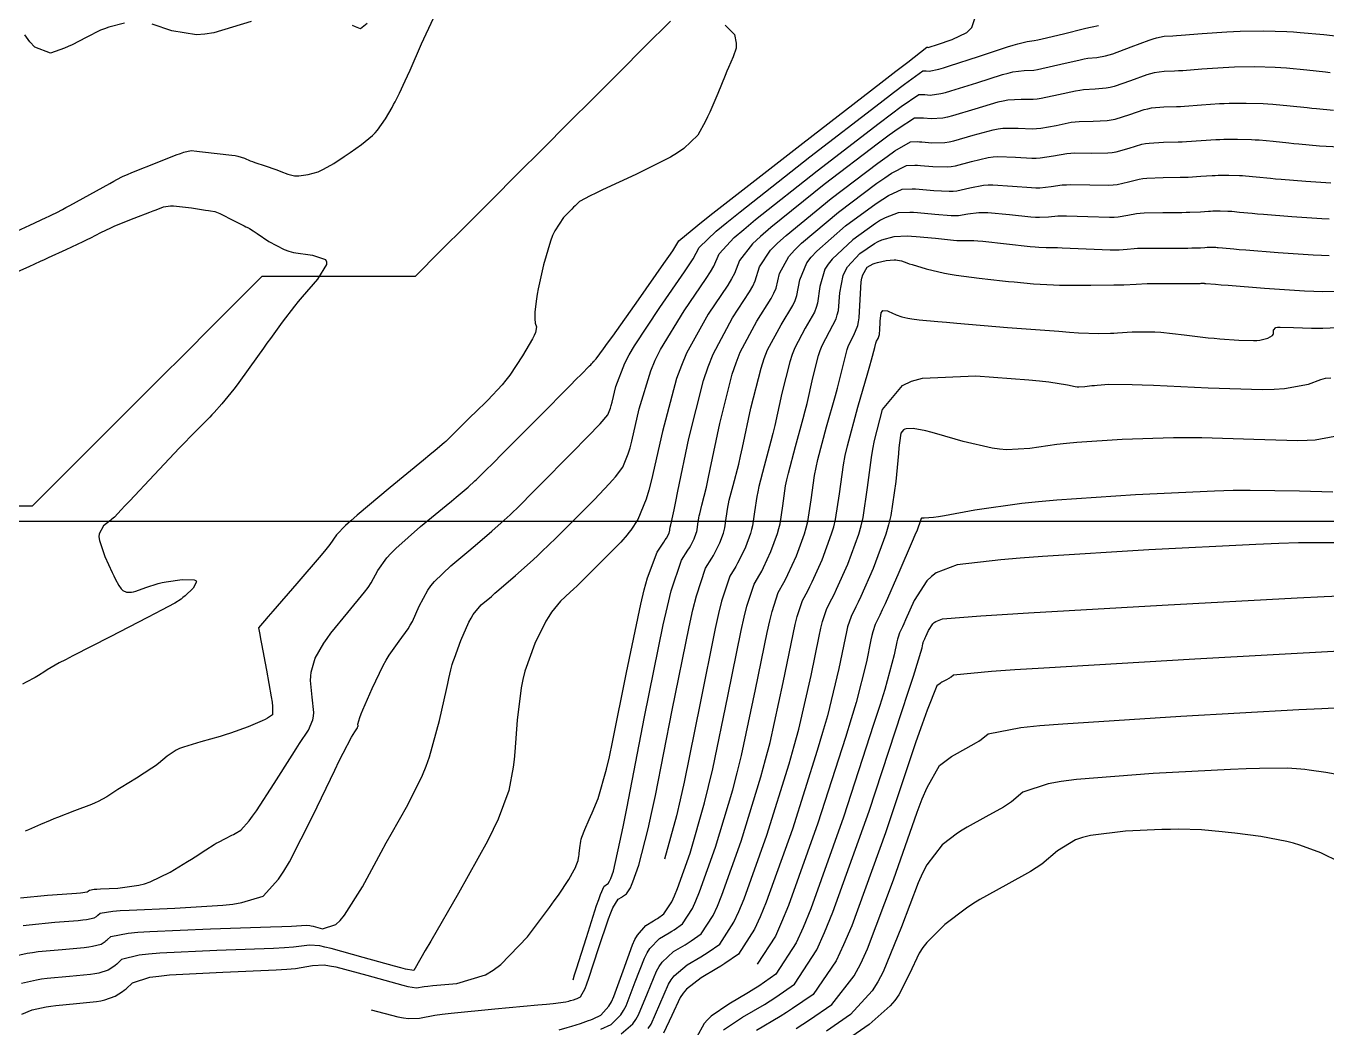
# Model space of a CAD drawing. Header units: metres. Extents: x 837117 to 838479, y 1189012 to 1191015.
# Drawn here: x 837777.8 to 837828.7, y 1189034 to 1189073.3 of the extents above; entities that cross this region are included whole.
import ezdxf

# ---------------------------------------------------------------- set-up
doc = ezdxf.new("R2010")
doc.units = ezdxf.units.M
doc.header["$LTSCALE"] = 0.3
for name, color, linetype in [('COTAS 10', 1, 'Continuous'), ('COTAS INT', 252, 'Continuous'), ('DRENAJE', 5, 'Continuous'), ('MARCO IMP', 130, 'Continuous')]:
    doc.layers.add(name, color=color, linetype=linetype)

msp = doc.modelspace()

# ---------------------------------------------------------------- linework, layer by layer
at = {"layer": 'COTAS 10'}
for points in [[(837777.668, 1189038.054), (837777.909, 1189038.086), (837778.909, 1189038.179), (837779.816, 1189038.251), (837779.998, 1189038.27), (837780.15, 1189038.288), (837780.447, 1189038.349), (837780.544, 1189038.412), (837780.57, 1189038.432), (837780.595, 1189038.452), (837780.681, 1189038.533), (837781.179, 1189038.617), (837781.465, 1189038.639), (837781.814, 1189038.66), (837783.608, 1189038.732), (837785.483, 1189038.847), (837785.884, 1189038.894), (837786.233, 1189038.949), (837787.067, 1189039.205), (837787.669, 1189039.87), (837787.872, 1189040.183), (837788.091, 1189040.552), (837789.013, 1189042.347), (837789.868, 1189044.133), (837790.045, 1189044.496), (837790.196, 1189044.801), (837790.524, 1189045.427), (837790.657, 1189045.638), (837790.684, 1189045.681), (837790.708, 1189045.718), (837790.761, 1189045.798), (837790.779, 1189045.843), (837790.782, 1189045.858), (837790.783, 1189045.874), (837790.776, 1189045.942), (837790.852, 1189046.201), (837790.905, 1189046.337), (837790.972, 1189046.502), (837791.33, 1189047.331), (837791.765, 1189048.231), (837791.88, 1189048.441), (837791.994, 1189048.633), (837792.388, 1189049.186), (837792.741, 1189049.663), (837792.828, 1189049.809), (837792.911, 1189049.96), (837793.174, 1189050.553), (837793.508, 1189051.18), (837793.635, 1189051.352), (837793.778, 1189051.524), (837794.419, 1189052.139), (837795.115, 1189052.718), (837795.292, 1189052.867), (837795.462, 1189053.011), (837796.019, 1189053.49), (837796.499, 1189053.918), (837796.62, 1189054.029), (837796.736, 1189054.137), (837797.114, 1189054.503), (837797.613, 1189055.004), (837797.806, 1189055.198), (837798.022, 1189055.415), (837798.999, 1189056.4), (837799.926, 1189057.346), (837800.111, 1189057.539), (837800.265, 1189057.702), (837800.562, 1189058.043), (837800.666, 1189058.303), (837800.699, 1189058.416), (837800.734, 1189058.545), (837800.872, 1189059.159), (837801.227, 1189060.077), (837801.398, 1189060.398), (837801.601, 1189060.748), (837802.598, 1189062.256), (837803.567, 1189063.648), (837803.751, 1189063.926), (837803.9, 1189064.157), (837804.136, 1189064.604), (837804.802, 1189065.234), (837805.221, 1189065.58), (837805.743, 1189066.001), (837808.475, 1189068.144), (837811.221, 1189070.261), (837811.75, 1189070.665), (837812.18, 1189070.991), (837812.898, 1189071.512), (837812.977, 1189071.516), (837813.003, 1189071.515), (837813.03, 1189071.513), (837813.145, 1189071.502), (837813.518, 1189071.582), (837813.709, 1189071.637), (837813.937, 1189071.707), (837815.076, 1189072.08), (837816.21, 1189072.454), (837816.435, 1189072.524), (837816.622, 1189072.58), (837816.978, 1189072.662), (837817.261, 1189072.701), (837817.402, 1189072.731), (837817.57, 1189072.769), (837818.404, 1189072.971), (837819.23, 1189073.176), (837819.393, 1189073.215), (837819.529, 1189073.246), (837819.78, 1189073.293)], [(837791.296, 1189034.754), (837792.344, 1189034.481), (837792.564, 1189034.439), (837792.755, 1189034.41), (837793.19, 1189034.425), (837793.787, 1189034.547), (837794.079, 1189034.585), (837794.426, 1189034.626), (837796.137, 1189034.792), (837797.824, 1189034.942), (837798.155, 1189034.974), (837798.428, 1189035.001), (837798.924, 1189035.062), (837799.037, 1189035.094), (837799.068, 1189035.104), (837799.1, 1189035.113), (837799.215, 1189035.149), (837799.329, 1189035.188), (837799.36, 1189035.2), (837799.391, 1189035.213), (837799.497, 1189035.262), (837799.669, 1189035.583), (837799.74, 1189035.768), (837799.822, 1189035.993), (837800.203, 1189037.154), (837800.593, 1189038.32), (837800.68, 1189038.55), (837800.758, 1189038.739), (837800.964, 1189039.085), (837801.105, 1189039.168), (837801.142, 1189039.191), (837801.178, 1189039.214), (837801.3, 1189039.298), (837801.444, 1189039.522), (837801.494, 1189039.632), (837801.548, 1189039.764), (837801.782, 1189040.418), (837802.141, 1189041.832), (837802.275, 1189042.442), (837802.424, 1189043.148), (837803.085, 1189046.489), (837803.746, 1189049.751), (837803.895, 1189050.407), (837804.03, 1189050.955), (837804.392, 1189052.045), (837804.638, 1189052.433), (837804.7, 1189052.54), (837804.758, 1189052.647), (837804.945, 1189053.031), (837805.086, 1189053.413), (837805.115, 1189053.518), (837805.141, 1189053.624), (837805.199, 1189054.005), (837805.259, 1189054.432), (837805.286, 1189054.566), (837805.318, 1189054.708), (837805.47, 1189055.277), (837805.686, 1189056.117), (837805.758, 1189056.428), (837805.836, 1189056.774), (837806.16, 1189058.308), (837806.561, 1189059.879), (837806.686, 1189060.248), (837806.818, 1189060.588), (837807.346, 1189061.578), (837807.805, 1189062.335), (837807.893, 1189062.529), (837807.963, 1189062.715), (837808.077, 1189063.329), (837808.354, 1189063.999), (837808.528, 1189064.221), (837808.744, 1189064.458), (837809.874, 1189065.444), (837811.069, 1189066.326), (837811.325, 1189066.498), (837811.55, 1189066.638), (837812.092, 1189066.882), (837812.483, 1189066.898), (837812.613, 1189066.895), (837812.751, 1189066.887), (837813.326, 1189066.832), (837813.928, 1189066.8), (837814.084, 1189066.808), (837814.234, 1189066.822), (837814.734, 1189066.934), (837815.275, 1189067.042), (837815.451, 1189067.054), (837815.638, 1189067.058), (837816.406, 1189067.008), (837817.15, 1189066.944), (837817.322, 1189066.939), (837817.478, 1189066.94), (837817.919, 1189066.99), (837818.36, 1189067.052), (837818.517, 1189067.06), (837818.688, 1189067.065), (837819.431, 1189067.048), (837820.175, 1189067.042), (837820.347, 1189067.053), (837820.504, 1189067.069), (837820.949, 1189067.172), (837821.369, 1189067.282), (837821.511, 1189067.302), (837821.664, 1189067.319), (837822.306, 1189067.343), (837822.968, 1189067.348), (837823.133, 1189067.352), (837823.289, 1189067.358), (837823.787, 1189067.388), (837824.226, 1189067.418), (837824.346, 1189067.424), (837824.464, 1189067.428), (837824.884, 1189067.434), (837825.3, 1189067.423), (837825.416, 1189067.416), (837825.532, 1189067.408), (837825.955, 1189067.368), (837826.511, 1189067.311), (837826.711, 1189067.292), (837826.932, 1189067.273), (837827.893, 1189067.191), (837828.871, 1189067.127)], [(837802.139, 1189034.021), (837802.255, 1189034.194), (837802.596, 1189034.971), (837802.932, 1189035.753), (837803.044, 1189035.929), (837803.165, 1189036.088), (837803.672, 1189036.515), (837804.21, 1189036.831), (837804.351, 1189036.919), (837804.488, 1189037.007), (837804.951, 1189037.328), (837805.5, 1189038.178), (837805.69, 1189038.6), (837805.898, 1189039.103), (837806.787, 1189041.594), (837807.661, 1189044.389), (837807.858, 1189045.083), (837808.036, 1189045.743), (837808.52, 1189047.84), (837808.833, 1189049.381), (837808.903, 1189049.691), (837808.967, 1189049.95), (837809.138, 1189050.465), (837809.339, 1189050.844), (837809.422, 1189051.017), (837809.517, 1189051.22), (837809.955, 1189052.202), (837810.388, 1189053.377), (837810.479, 1189053.702), (837810.557, 1189054.027), (837810.735, 1189055.199), (837810.883, 1189056.379), (837810.942, 1189056.71), (837811.009, 1189057.041), (837811.317, 1189058.253), (837812.096, 1189059.199), (837812.46, 1189059.364), (837812.889, 1189059.487), (837814.972, 1189059.579), (837817.047, 1189059.414), (837817.469, 1189059.374), (837817.826, 1189059.337), (837818.569, 1189059.224), (837818.863, 1189059.154), (837818.938, 1189059.144), (837819.01, 1189059.139), (837819.245, 1189059.153), (837819.52, 1189059.193), (837819.617, 1189059.202), (837819.724, 1189059.212), (837820.182, 1189059.243), (837821.093, 1189059.24), (837821.484, 1189059.228), (837821.935, 1189059.21), (837824.065, 1189059.107), (837826.204, 1189059.045), (837826.66, 1189059.054), (837827.057, 1189059.074), (837828.001, 1189059.243), (837828.477, 1189059.429), (837828.578, 1189059.461), (837828.667, 1189059.485), (837828.879, 1189059.498)], [(837829.452, 1189048.805), (837823.544, 1189048.477), (837817.638, 1189048.133), (837816.505, 1189048.061), (837815.589, 1189047.999), (837814.096, 1189047.857), (837814.005, 1189047.781), (837813.974, 1189047.759), (837813.94, 1189047.738), (837813.797, 1189047.659), (837813.646, 1189047.576), (837813.607, 1189047.551), (837813.57, 1189047.527), (837813.444, 1189047.432), (837813.064, 1189046.491), (837812.866, 1189045.933), (837812.628, 1189045.246), (837811.435, 1189041.688), (837810.115, 1189038.041), (837809.797, 1189037.297), (837809.5, 1189036.668), (837808.602, 1189035.357), (837807.797, 1189034.8), (837807.559, 1189034.647), (837807.315, 1189034.494), (837806.381, 1189033.946)]]:
    msp.add_lwpolyline(points, dxfattribs=at)
at = {"layer": 'COTAS INT'}
for points in [[(837777.25, 1189065.16), (837777.928, 1189065.471), (837778.564, 1189065.77), (837778.689, 1189065.83), (837778.793, 1189065.878), (837778.985, 1189065.969), (837779.214, 1189066.092), (837779.341, 1189066.161), (837779.494, 1189066.246), (837780.279, 1189066.68), (837781.06, 1189067.112), (837781.212, 1189067.196), (837781.337, 1189067.264), (837781.555, 1189067.38), (837781.777, 1189067.47), (837781.903, 1189067.521), (837782.058, 1189067.584), (837782.852, 1189067.907), (837783.661, 1189068.224), (837783.825, 1189068.283), (837783.962, 1189068.329), (837784.243, 1189068.393), (837784.466, 1189068.366), (837784.567, 1189068.355), (837784.686, 1189068.343), (837785.258, 1189068.286), (837785.841, 1189068.217), (837785.966, 1189068.196), (837786.075, 1189068.176), (837786.34, 1189068.096), (837786.562, 1189067.999), (837786.645, 1189067.967), (837786.737, 1189067.933), (837787.146, 1189067.792), (837787.568, 1189067.648), (837787.668, 1189067.612), (837787.76, 1189067.578), (837788.035, 1189067.472), (837788.294, 1189067.412), (837788.377, 1189067.407), (837788.465, 1189067.408), (837788.823, 1189067.454), (837789.215, 1189067.569), (837789.323, 1189067.614), (837789.433, 1189067.664), (837789.829, 1189067.891), (837790.238, 1189068.164), (837790.355, 1189068.243), (837790.475, 1189068.325), (837790.92, 1189068.632), (837791.343, 1189068.981), (837791.447, 1189069.088), (837791.546, 1189069.2), (837791.86, 1189069.643), (837792.114, 1189070.083), (837792.175, 1189070.194), (837792.232, 1189070.3), (837792.406, 1189070.64), (837792.629, 1189071.123), (837792.717, 1189071.319), (837792.816, 1189071.542), (837793.271, 1189072.571), (837793.74, 1189073.578)], [(837777.562, 1189039.142), (837778.625, 1189039.24), (837779.575, 1189039.31), (837779.759, 1189039.325), (837779.91, 1189039.338), (837780.17, 1189039.371), (837780.207, 1189039.395), (837780.217, 1189039.403), (837780.226, 1189039.411), (837780.259, 1189039.442), (837780.449, 1189039.473), (837780.558, 1189039.482), (837780.691, 1189039.49), (837781.374, 1189039.517), (837782.201, 1189039.629), (837782.424, 1189039.69), (837782.645, 1189039.764), (837783.425, 1189040.141), (837784.105, 1189040.557), (837784.263, 1189040.655), (837784.409, 1189040.746), (837784.827, 1189041.017), (837785.147, 1189041.221), (837785.23, 1189041.271), (837785.312, 1189041.318), (837785.589, 1189041.461), (837785.841, 1189041.587), (837785.907, 1189041.622), (837785.972, 1189041.658), (837786.192, 1189041.789), (837786.519, 1189042.15), (837786.652, 1189042.331), (837786.802, 1189042.546), (837787.497, 1189043.615), (837788.199, 1189044.724), (837788.353, 1189044.965), (837788.491, 1189045.177), (837788.845, 1189045.703), (837789.014, 1189046.108), (837789.035, 1189046.244), (837789.045, 1189046.389), (837788.986, 1189046.999), (837788.925, 1189047.643), (837788.933, 1189047.81), (837788.951, 1189047.972), (837789.108, 1189048.518), (837789.443, 1189049.106), (837789.573, 1189049.295), (837789.72, 1189049.496), (837790.387, 1189050.315), (837791.037, 1189051.11), (837791.174, 1189051.294), (837791.291, 1189051.464), (837791.558, 1189051.949), (837791.902, 1189052.447), (837792.068, 1189052.625), (837792.265, 1189052.821), (837793.232, 1189053.671), (837794.227, 1189054.495), (837794.441, 1189054.674), (837794.629, 1189054.831), (837795.088, 1189055.221), (837795.356, 1189055.46), (837795.423, 1189055.522), (837795.488, 1189055.582), (837795.699, 1189055.786), (837796.149, 1189056.239), (837796.365, 1189056.456), (837796.62, 1189056.713), (837797.868, 1189057.972), (837799.088, 1189059.202), (837799.324, 1189059.44), (837799.517, 1189059.634), (837799.848, 1189059.966), (837799.894, 1189060.011), (837799.92, 1189060.039), (837799.969, 1189060.094), (837800.02, 1189060.152), (837800.034, 1189060.168), (837800.049, 1189060.184), (837800.105, 1189060.242), (837800.394, 1189060.632), (837800.556, 1189060.857), (837800.753, 1189061.132), (837801.763, 1189062.551), (837802.761, 1189063.97), (837802.952, 1189064.246), (837803.105, 1189064.471), (837803.348, 1189064.859), (837804.091, 1189065.48), (837804.56, 1189065.852), (837805.143, 1189066.31), (837808.196, 1189068.684), (837811.251, 1189071.048), (837811.835, 1189071.499), (837812.306, 1189071.862), (837813.06, 1189072.438), (837813.075, 1189072.439), (837813.086, 1189072.439), (837813.109, 1189072.436), (837813.268, 1189072.481), (837813.359, 1189072.51), (837813.471, 1189072.546), (837814.046, 1189072.738), (837814.618, 1189073.023), (837814.728, 1189073.118), (837814.817, 1189073.22), (837814.966, 1189073.645)], [(837781.642, 1189073.379), (837781.022, 1189073.224), (837780.856, 1189073.167), (837780.694, 1189073.104), (837780.13, 1189072.826), (837779.584, 1189072.539), (837779.433, 1189072.47), (837779.281, 1189072.406), (837778.732, 1189072.212), (837778.12, 1189072.45), (837777.929, 1189072.657), (837777.729, 1189072.926)], [(837805.153, 1189073.308), (837805.524, 1189072.942), (837805.594, 1189072.597), (837805.593, 1189072.503), (837805.583, 1189072.409), (837805.476, 1189072.071), (837805.283, 1189071.647), (837805.219, 1189071.498), (837805.151, 1189071.335), (837804.866, 1189070.632), (837804.555, 1189069.9), (837804.471, 1189069.718), (837804.387, 1189069.546), (837804.09, 1189069.002), (837803.539, 1189068.472), (837803.296, 1189068.308), (837803.014, 1189068.137), (837801.665, 1189067.461), (837800.349, 1189066.858), (837800.088, 1189066.733), (837799.871, 1189066.627), (837799.457, 1189066.398), (837799.286, 1189066.236), (837799.221, 1189066.173), (837799.15, 1189066.101), (837798.829, 1189065.773), (837798.484, 1189065.256), (837798.397, 1189065.066), (837798.313, 1189064.854), (837798.041, 1189063.918), (837797.837, 1189062.983), (837797.797, 1189062.773), (837797.765, 1189062.584), (837797.706, 1189062.075), (837797.708, 1189061.759), (837797.714, 1189061.692), (837797.723, 1189061.634), (837797.772, 1189061.496), (837797.728, 1189061.272), (837797.677, 1189061.159), (837797.609, 1189061.025), (837797.227, 1189060.356), (837796.719, 1189059.597), (837796.573, 1189059.405), (837796.425, 1189059.222), (837795.87, 1189058.627), (837795.35, 1189058.128), (837795.223, 1189058.006), (837795.105, 1189057.89), (837794.739, 1189057.528), (837794.478, 1189057.264), (837794.379, 1189057.165), (837794.285, 1189057.07), (837794.241, 1189057.027), (837794.213, 1189057.001), (837794.157, 1189056.951), (837793.796, 1189056.652), (837793.59, 1189056.481), (837793.338, 1189056.273), (837792.044, 1189055.204), (837790.751, 1189054.118), (837790.5, 1189053.899), (837790.295, 1189053.715), (837789.941, 1189053.344), (837789.671, 1189052.968), (837789.519, 1189052.78), (837789.334, 1189052.556), (837788.385, 1189051.445), (837787.445, 1189050.358), (837787.265, 1189050.149), (837787.12, 1189049.98), (837786.887, 1189049.704), (837786.93, 1189049.442), (837786.96, 1189049.283), (837786.997, 1189049.085), (837787.196, 1189048.055), (837787.383, 1189047.01), (837787.413, 1189046.802), (837787.433, 1189046.63), (837787.426, 1189046.302), (837787.238, 1189046.171), (837787.144, 1189046.123), (837787.032, 1189046.07), (837786.477, 1189045.835), (837785.783, 1189045.582), (837785.583, 1189045.517), (837785.381, 1189045.454), (837784.621, 1189045.245), (837783.945, 1189045.04), (837783.794, 1189044.979), (837783.659, 1189044.917), (837783.304, 1189044.68), (837782.967, 1189044.399), (837782.844, 1189044.309), (837782.707, 1189044.214), (837782.104, 1189043.828), (837781.507, 1189043.459), (837781.374, 1189043.376), (837781.255, 1189043.3), (837780.94, 1189043.094), (837780.611, 1189042.914), (837780.482, 1189042.856), (837780.338, 1189042.793), (837779.682, 1189042.537), (837779.015, 1189042.285), (837778.863, 1189042.225), (837778.726, 1189042.17), (837778.35, 1189042.009), (837778, 1189041.852), (837777.879, 1189041.8), (837777.747, 1189041.744)], [(837786.591, 1189073.446), (837785.13, 1189073.006), (837784.782, 1189072.952), (837784.457, 1189072.927), (837783.49, 1189073.082), (837782.715, 1189073.339)], [(837791.142, 1189073.37), (837790.879, 1189073.159), (837790.679, 1189073.237), (837790.568, 1189073.29)], [(837777.181, 1189036.832), (837777.819, 1189036.968), (837778.03, 1189037.001), (837778.255, 1189037.03), (837779.193, 1189037.117), (837780.058, 1189037.193), (837780.236, 1189037.215), (837780.389, 1189037.238), (837780.723, 1189037.327), (837780.881, 1189037.429), (837780.922, 1189037.461), (837780.963, 1189037.494), (837781.102, 1189037.625), (837781.78, 1189037.757), (837782.161, 1189037.789), (837782.625, 1189037.821), (837784.998, 1189037.921), (837787.351, 1189037.999), (837787.803, 1189038.015), (837788.169, 1189038.03), (837788.769, 1189038.066), (837788.887, 1189038.058), (837788.949, 1189038.045), (837789.023, 1189038.027), (837789.395, 1189037.924), (837789.911, 1189038.096), (837790.075, 1189038.252), (837790.248, 1189038.454), (837790.952, 1189039.573), (837791.691, 1189040.931), (837791.886, 1189041.284), (837792.077, 1189041.626), (837792.736, 1189042.779), (837793.311, 1189043.946), (837793.45, 1189044.297), (837793.58, 1189044.661), (837793.975, 1189046.075), (837794.247, 1189047.289), (837794.299, 1189047.526), (837794.341, 1189047.72), (837794.41, 1189048.063), (837794.473, 1189048.278), (837794.512, 1189048.391), (837794.56, 1189048.527), (837794.81, 1189049.21), (837795.121, 1189049.932), (837795.208, 1189050.092), (837795.294, 1189050.235), (837795.607, 1189050.606), (837796.004, 1189050.941), (837796.143, 1189051.06), (837796.295, 1189051.191), (837796.95, 1189051.76), (837797.642, 1189052.376), (837797.816, 1189052.536), (837797.984, 1189052.692), (837798.529, 1189053.219), (837799.062, 1189053.754), (837799.223, 1189053.916), (837799.389, 1189054.083), (837800.035, 1189054.733), (837800.621, 1189055.345), (837800.749, 1189055.488), (837800.863, 1189055.619), (837801.151, 1189055.994), (837801.364, 1189056.527), (837801.431, 1189056.757), (837801.502, 1189057.022), (837801.784, 1189058.279), (837802.24, 1189059.775), (837802.42, 1189060.191), (837802.622, 1189060.607), (837803.548, 1189062.12), (837804.414, 1189063.386), (837804.58, 1189063.647), (837804.713, 1189063.869), (837804.924, 1189064.349), (837805.512, 1189064.987), (837805.883, 1189065.308), (837806.343, 1189065.693), (837808.755, 1189067.604), (837811.19, 1189069.474), (837811.665, 1189069.832), (837812.054, 1189070.121), (837812.737, 1189070.586), (837812.878, 1189070.592), (837812.925, 1189070.591), (837812.974, 1189070.588), (837813.182, 1189070.568), (837813.6, 1189070.625), (837813.784, 1189070.671), (837813.996, 1189070.73), (837815.007, 1189071.051), (837816.023, 1189071.371), (837816.238, 1189071.43), (837816.425, 1189071.476), (837816.864, 1189071.531), (837817.239, 1189071.55), (837817.386, 1189071.573), (837817.552, 1189071.603), (837818.307, 1189071.775), (837819.056, 1189071.951), (837819.218, 1189071.984), (837819.36, 1189072.009), (837819.71, 1189072.044), (837820.052, 1189072.1), (837820.189, 1189072.139), (837820.344, 1189072.188), (837821.06, 1189072.452), (837821.767, 1189072.717), (837821.917, 1189072.767), (837822.047, 1189072.808), (837822.354, 1189072.872), (837822.689, 1189072.888), (837822.837, 1189072.898), (837823.009, 1189072.911), (837823.832, 1189072.978), (837824.797, 1189073.045), (837825.059, 1189073.057), (837825.319, 1189073.067), (837826.242, 1189073.079), (837827.156, 1189073.054), (837827.411, 1189073.04), (837827.667, 1189073.023), (837828.597, 1189072.935), (837829.389, 1189072.844)], [(837828.846, 1189071.442), (837828.67, 1189071.461), (837827.936, 1189071.543), (837827.133, 1189071.619), (837826.912, 1189071.634), (837826.692, 1189071.646), (837825.902, 1189071.668), (837825.106, 1189071.657), (837824.881, 1189071.649), (837824.654, 1189071.638), (837823.82, 1189071.581), (837823.079, 1189071.522), (837822.911, 1189071.511), (837822.759, 1189071.503), (837822.342, 1189071.49), (837821.951, 1189071.436), (837821.815, 1189071.401), (837821.667, 1189071.358), (837821.032, 1189071.132), (837820.384, 1189070.908), (837820.228, 1189070.867), (837820.083, 1189070.836), (837819.64, 1189070.795), (837819.192, 1189070.773), (837819.043, 1189070.753), (837818.882, 1189070.726), (837818.21, 1189070.579), (837817.533, 1189070.437), (837817.37, 1189070.414), (837817.217, 1189070.398), (837816.749, 1189070.4), (837816.228, 1189070.371), (837816.041, 1189070.336), (837815.836, 1189070.289), (837814.939, 1189070.022), (837814.056, 1189069.753), (837813.859, 1189069.705), (837813.682, 1189069.669), (837813.218, 1189069.634), (837812.918, 1189069.663), (837812.847, 1189069.667), (837812.779, 1189069.669), (837812.576, 1189069.66), (837811.928, 1189069.25), (837811.58, 1189068.998), (837811.16, 1189068.687), (837809.035, 1189067.064), (837806.943, 1189065.384), (837806.544, 1189065.036), (837806.223, 1189064.74), (837805.712, 1189064.094), (837805.525, 1189063.58), (837805.408, 1189063.367), (837805.262, 1189063.123), (837804.498, 1189061.985), (837803.643, 1189060.467), (837803.441, 1189059.983), (837803.253, 1189059.472), (837802.697, 1189057.399), (837802.27, 1189055.499), (837802.163, 1189055.098), (837802.062, 1189054.75), (837801.739, 1189053.945), (837801.46, 1189053.535), (837801.387, 1189053.437), (837801.316, 1189053.345), (837801.071, 1189053.067), (837800.756, 1189052.75), (837800.64, 1189052.634), (837800.512, 1189052.505), (837799.943, 1189051.935), (837799.358, 1189051.357), (837799.219, 1189051.223), (837799.089, 1189051.1), (837798.705, 1189050.748), (837798.356, 1189050.324), (837798.25, 1189050.155), (837798.139, 1189049.964), (837797.702, 1189049.09), (837797.314, 1189048.009), (837797.234, 1189047.688), (837797.165, 1189047.358), (837797.017, 1189046.087), (837796.923, 1189044.855), (837796.889, 1189044.55), (837796.852, 1189044.259), (837796.689, 1189043.338), (837796.274, 1189042.222), (837796.078, 1189041.809), (837795.847, 1189041.35), (837794.72, 1189039.316), (837793.625, 1189037.434), (837793.414, 1189037.072), (837793.243, 1189036.778), (837792.96, 1189036.289), (837792.643, 1189036.343), (837792.452, 1189036.391), (837792.215, 1189036.455), (837790.985, 1189036.806), (837789.735, 1189037.15), (837789.486, 1189037.209), (837789.28, 1189037.253), (837788.885, 1189037.279), (837788.254, 1189037.202), (837787.898, 1189037.18), (837787.464, 1189037.158), (837785.245, 1189037.075), (837783.013, 1189036.968), (837782.571, 1189036.931), (837782.206, 1189036.891), (837781.523, 1189036.717), (837781.331, 1189036.535), (837781.275, 1189036.49), (837781.218, 1189036.446), (837781, 1189036.305), (837780.629, 1189036.188), (837780.475, 1189036.16), (837780.299, 1189036.134), (837779.478, 1189036.056), (837778.602, 1189035.975), (837778.391, 1189035.947), (837778.195, 1189035.917), (837777.599, 1189035.789)], [(837777.609, 1189034.583), (837778.017, 1189034.747), (837778.57, 1189034.865), (837778.753, 1189034.893), (837778.949, 1189034.919), (837779.762, 1189034.994), (837780.54, 1189035.076), (837780.714, 1189035.106), (837780.869, 1189035.138), (837781.276, 1189035.282), (837781.554, 1189035.463), (837781.628, 1189035.519), (837781.699, 1189035.577), (837781.945, 1189035.809), (837782.632, 1189036.025), (837782.982, 1189036.073), (837783.401, 1189036.116), (837785.492, 1189036.228), (837787.578, 1189036.317), (837787.993, 1189036.345), (837788.338, 1189036.374), (837789, 1189036.493), (837789.449, 1189036.513), (837789.66, 1189036.48), (837789.909, 1189036.43), (837791.119, 1189036.113), (837792.304, 1189035.777), (837792.537, 1189035.716), (837792.728, 1189035.669), (837793.075, 1189035.614), (837793.364, 1189035.661), (837793.518, 1189035.679), (837793.704, 1189035.699), (837794.646, 1189035.786), (837795.771, 1189036.126), (837796.073, 1189036.304), (837796.371, 1189036.52), (837797.413, 1189037.605), (837798.28, 1189038.755), (837798.467, 1189039.013), (837798.631, 1189039.243), (837799.035, 1189039.854), (837799.246, 1189040.235), (837799.29, 1189040.321), (837799.326, 1189040.397), (837799.403, 1189040.602), (837799.432, 1189040.768), (837799.439, 1189040.82), (837799.445, 1189040.876), (837799.462, 1189041.098), (837799.501, 1189041.354), (837799.521, 1189041.431), (837799.546, 1189041.51), (837799.667, 1189041.817), (837799.835, 1189042.199), (837799.889, 1189042.326), (837799.946, 1189042.463), (837800.18, 1189043.031), (837800.506, 1189044.169), (837800.622, 1189044.663), (837800.748, 1189045.236), (837801.294, 1189047.954), (837801.854, 1189050.641), (837801.988, 1189051.194), (837802.114, 1189051.665), (837802.494, 1189052.676), (837802.758, 1189053.069), (837802.811, 1189053.149), (837802.855, 1189053.217), (837802.941, 1189053.362), (837802.965, 1189053.427), (837802.97, 1189053.445), (837802.974, 1189053.463), (837802.984, 1189053.528), (837802.994, 1189053.6), (837802.999, 1189053.623), (837803.004, 1189053.647), (837803.03, 1189053.744), (837803.157, 1189054.326), (837803.226, 1189054.656), (837803.309, 1189055.059), (837803.733, 1189057.123), (837804.312, 1189059.393), (837804.493, 1189059.927), (837804.684, 1189060.418), (837805.447, 1189061.849), (837806.11, 1189062.86), (837806.236, 1189063.088), (837806.338, 1189063.292), (837806.501, 1189063.839), (837806.933, 1189064.493), (837807.205, 1189064.765), (837807.543, 1189065.075), (837809.314, 1189066.524), (837811.13, 1189067.9), (837811.495, 1189068.165), (837811.802, 1189068.379), (837812.414, 1189068.734), (837812.681, 1189068.745), (837812.769, 1189068.743), (837812.863, 1189068.738), (837813.254, 1189068.7), (837813.764, 1189068.713), (837813.934, 1189068.739), (837814.115, 1189068.776), (837814.871, 1189068.993), (837815.649, 1189069.207), (837815.845, 1189069.242), (837816.031, 1189069.267), (837816.635, 1189069.269), (837817.194, 1189069.247), (837817.354, 1189069.256), (837817.515, 1189069.272), (837818.113, 1189069.383), (837818.708, 1189069.502), (837818.867, 1189069.522), (837819.024, 1189069.537), (837819.571, 1189069.546), (837820.113, 1189069.571), (837820.268, 1189069.596), (837820.424, 1189069.629), (837821.004, 1189069.812), (837821.568, 1189069.999), (837821.714, 1189070.035), (837821.855, 1189070.063), (837822.33, 1189070.108), (837822.829, 1189070.118), (837822.985, 1189070.125), (837823.149, 1189070.134), (837823.809, 1189070.183), (837824.511, 1189070.232), (837824.702, 1189070.241), (837824.892, 1189070.248), (837825.563, 1189070.257), (837826.228, 1189070.238), (837826.413, 1189070.228), (837826.599, 1189070.216), (837827.276, 1189070.151), (837827.95, 1189070.078), (837828.135, 1189070.059), (837828.318, 1189070.041), (837828.974, 1189069.983)], [(837799.2, 1189035.927), (837799.261, 1189036.117), (837799.335, 1189036.353), (837799.725, 1189037.59), (837800.125, 1189038.833), (837800.207, 1189039.074), (837800.276, 1189039.269), (837800.422, 1189039.599), (837800.484, 1189039.635), (837800.501, 1189039.646), (837800.516, 1189039.656), (837800.57, 1189039.693), (837800.633, 1189039.79), (837800.655, 1189039.839), (837800.678, 1189039.897), (837800.781, 1189040.183), (837801.037, 1189041.32), (837801.158, 1189041.914), (837801.301, 1189042.629), (837801.998, 1189046.219), (837802.729, 1189049.825), (837802.894, 1189050.55), (837803.042, 1189051.156), (837803.443, 1189052.36), (837803.698, 1189052.751), (837803.755, 1189052.844), (837803.807, 1189052.932), (837803.943, 1189053.196), (837804.025, 1189053.42), (837804.042, 1189053.482), (837804.057, 1189053.544), (837804.091, 1189053.767), (837804.127, 1189054.016), (837804.143, 1189054.095), (837804.161, 1189054.178), (837804.25, 1189054.511), (837804.421, 1189055.221), (837804.492, 1189055.542), (837804.572, 1189055.916), (837804.947, 1189057.715), (837805.436, 1189059.636), (837805.59, 1189060.087), (837805.751, 1189060.503), (837806.397, 1189061.714), (837806.957, 1189062.598), (837807.064, 1189062.808), (837807.151, 1189063.003), (837807.289, 1189063.584), (837807.644, 1189064.246), (837807.866, 1189064.493), (837808.143, 1189064.767), (837809.594, 1189065.984), (837811.099, 1189067.113), (837811.41, 1189067.331), (837811.676, 1189067.509), (837812.253, 1189067.808), (837812.582, 1189067.822), (837812.691, 1189067.819), (837812.807, 1189067.813), (837813.29, 1189067.766), (837813.846, 1189067.757), (837814.009, 1189067.774), (837814.174, 1189067.799), (837814.802, 1189067.963), (837815.462, 1189068.124), (837815.648, 1189068.148), (837815.835, 1189068.162), (837816.52, 1189068.139), (837817.172, 1189068.095), (837817.338, 1189068.098), (837817.497, 1189068.106), (837818.016, 1189068.186), (837818.534, 1189068.277), (837818.692, 1189068.291), (837818.856, 1189068.301), (837819.501, 1189068.297), (837820.144, 1189068.307), (837820.307, 1189068.324), (837820.464, 1189068.349), (837820.977, 1189068.492), (837821.469, 1189068.641), (837821.612, 1189068.669), (837821.76, 1189068.691), (837822.318, 1189068.725), (837822.898, 1189068.733), (837823.059, 1189068.739), (837823.219, 1189068.746), (837823.798, 1189068.786), (837824.369, 1189068.825), (837824.524, 1189068.832), (837824.678, 1189068.838), (837825.223, 1189068.845), (837825.764, 1189068.83), (837825.915, 1189068.822), (837826.066, 1189068.812), (837826.616, 1189068.76), (837827.231, 1189068.694), (837827.423, 1189068.676), (837827.625, 1189068.657), (837828.434, 1189068.587), (837829.213, 1189068.536)], [(837777.465, 1189063.654), (837777.904, 1189063.855), (837778.351, 1189064.063), (837778.501, 1189064.133), (837778.664, 1189064.208), (837779.349, 1189064.521), (837780.022, 1189064.834), (837780.177, 1189064.909), (837780.318, 1189064.978), (837780.715, 1189065.183), (837781.102, 1189065.374), (837781.237, 1189065.434), (837781.384, 1189065.497), (837782.017, 1189065.75), (837782.625, 1189065.984), (837782.757, 1189066.036), (837782.873, 1189066.081), (837783.159, 1189066.194), (837783.439, 1189066.233), (837783.551, 1189066.231), (837783.677, 1189066.223), (837784.258, 1189066.151), (837784.81, 1189066.063), (837784.919, 1189066.046), (837785.009, 1189066.032), (837785.175, 1189066.008), (837785.305, 1189065.956), (837785.372, 1189065.925), (837785.452, 1189065.886), (837785.855, 1189065.685), (837786.25, 1189065.484), (837786.326, 1189065.445), (837786.387, 1189065.414), (837786.487, 1189065.364), (837786.502, 1189065.358), (837786.508, 1189065.356), (837786.537, 1189065.344), (837786.673, 1189065.257), (837786.747, 1189065.207), (837786.837, 1189065.146), (837787.289, 1189064.834), (837787.889, 1189064.518), (837788.071, 1189064.455), (837788.259, 1189064.403), (837788.998, 1189064.301), (837789.504, 1189064.136), (837789.546, 1189064.044), (837789.545, 1189063.931), (837789.189, 1189063.358), (837788.592, 1189062.671), (837788.44, 1189062.488), (837788.293, 1189062.307), (837787.812, 1189061.68), (837787.348, 1189061.039), (837787.212, 1189060.85), (837787.073, 1189060.656), (837786.544, 1189059.913), (837786.042, 1189059.221), (837785.919, 1189059.059), (837785.805, 1189058.909), (837785.451, 1189058.476), (837785.146, 1189058.138), (837785.062, 1189058.049), (837784.978, 1189057.961), (837784.676, 1189057.66), (837784.205, 1189057.183), (837784.014, 1189056.984), (837783.796, 1189056.757), (837782.793, 1189055.697), (837781.84, 1189054.684), (837781.655, 1189054.486), (837781.503, 1189054.324), (837781.238, 1189054.04), (837781.146, 1189053.958), (837781.103, 1189053.924), (837781.053, 1189053.886), (837780.809, 1189053.705), (837780.64, 1189053.39), (837780.636, 1189053.267), (837780.652, 1189053.128), (837780.866, 1189052.496), (837781.155, 1189051.875), (837781.217, 1189051.743), (837781.272, 1189051.629), (837781.408, 1189051.362), (837781.507, 1189051.229), (837781.538, 1189051.2), (837781.572, 1189051.174), (837781.708, 1189051.106), (837781.915, 1189051.105), (837781.993, 1189051.121), (837782.08, 1189051.144), (837782.469, 1189051.284), (837782.959, 1189051.446), (837783.111, 1189051.482), (837783.269, 1189051.515), (837783.895, 1189051.603), (837784.368, 1189051.588), (837784.429, 1189051.557), (837784.46, 1189051.513), (837784.319, 1189051.257), (837784.005, 1189050.964), (837783.926, 1189050.897), (837783.85, 1189050.837), (837783.607, 1189050.672), (837783.084, 1189050.395), (837782.832, 1189050.265), (837782.534, 1189050.111), (837781.069, 1189049.362), (837779.616, 1189048.614), (837779.324, 1189048.461), (837779.081, 1189048.332), (837778.603, 1189048.064), (837778.432, 1189047.949), (837778.382, 1189047.917), (837778.331, 1189047.885), (837778.141, 1189047.767), (837777.79, 1189047.581), (837777.639, 1189047.505)], [(837828.805, 1189065.707), (837828.528, 1189065.718), (837827.353, 1189065.796), (837826.238, 1189065.889), (837826, 1189065.909), (837825.792, 1189065.928), (837825.295, 1189065.976), (837824.999, 1189066.005), (837824.917, 1189066.01), (837824.836, 1189066.015), (837824.544, 1189066.023), (837824.25, 1189066.019), (837824.167, 1189066.016), (837824.084, 1189066.012), (837823.776, 1189065.99), (837823.359, 1189065.97), (837823.206, 1189065.966), (837823.038, 1189065.963), (837822.294, 1189065.961), (837821.568, 1189065.947), (837821.41, 1189065.936), (837821.27, 1189065.923), (837820.922, 1189065.852), (837820.544, 1189065.789), (837820.387, 1189065.781), (837820.206, 1189065.778), (837819.361, 1189065.8), (837818.52, 1189065.828), (837818.342, 1189065.829), (837818.186, 1189065.827), (837817.823, 1189065.794), (837817.46, 1189065.774), (837817.306, 1189065.781), (837817.128, 1189065.792), (837816.291, 1189065.877), (837815.441, 1189065.953), (837815.254, 1189065.959), (837815.088, 1189065.959), (837814.666, 1189065.905), (837814.293, 1189065.846), (837814.159, 1189065.842), (837814.01, 1189065.844), (837813.363, 1189065.898), (837812.695, 1189065.962), (837812.535, 1189065.971), (837812.385, 1189065.975), (837811.931, 1189065.956), (837811.424, 1189065.767), (837811.24, 1189065.664), (837811.038, 1189065.539), (837810.154, 1189064.904), (837809.344, 1189064.149), (837809.189, 1189063.949), (837809.064, 1189063.753), (837808.865, 1189063.074), (837808.776, 1189062.426), (837808.721, 1189062.249), (837808.653, 1189062.073), (837808.296, 1189061.443), (837807.885, 1189060.673), (837807.783, 1189060.409), (837807.685, 1189060.122), (837807.374, 1189058.901), (837807.099, 1189057.632), (837807.025, 1189057.314), (837806.951, 1189057.012), (837806.69, 1189056.044), (837806.475, 1189055.238), (837806.43, 1189055.038), (837806.392, 1189054.848), (837806.306, 1189054.244), (837806.224, 1189053.705), (837806.188, 1189053.555), (837806.146, 1189053.406), (837805.947, 1189052.865), (837805.71, 1189052.361), (837805.644, 1189052.235), (837805.579, 1189052.115), (837805.341, 1189051.729), (837805.017, 1189050.754), (837804.897, 1189050.264), (837804.764, 1189049.677), (837804.172, 1189046.759), (837803.546, 1189043.667), (837803.392, 1189042.97), (837803.245, 1189042.343), (837802.783, 1189040.654)], [(837798.651, 1189033.967), (837798.975, 1189034.061), (837799.065, 1189034.088), (837799.156, 1189034.115), (837799.486, 1189034.217), (837799.812, 1189034.33), (837799.9, 1189034.364), (837799.987, 1189034.399), (837800.292, 1189034.539), (837800.607, 1189034.896), (837800.7, 1189035.069), (837800.795, 1189035.274), (837801.16, 1189036.281), (837801.528, 1189037.293), (837801.626, 1189037.501), (837801.721, 1189037.678), (837802.047, 1189038.057), (837802.347, 1189038.233), (837802.426, 1189038.282), (837802.502, 1189038.332), (837802.76, 1189038.51), (837803.066, 1189038.984), (837803.172, 1189039.219), (837803.288, 1189039.5), (837803.784, 1189040.889), (837804.349, 1189042.854), (837804.508, 1189043.498), (837804.669, 1189044.186), (837805.259, 1189047.029), (837805.781, 1189049.603), (837805.899, 1189050.12), (837806.005, 1189050.553), (837806.29, 1189051.413), (837806.519, 1189051.797), (837806.589, 1189051.931), (837806.662, 1189052.076), (837806.949, 1189052.699), (837807.207, 1189053.398), (837807.261, 1189053.592), (837807.307, 1189053.785), (837807.413, 1189054.483), (837807.524, 1189055.263), (837807.574, 1189055.509), (837807.632, 1189055.768), (837807.91, 1189056.811), (837808.216, 1189057.907), (837808.291, 1189058.201), (837808.363, 1189058.489), (837808.588, 1189059.494), (837808.81, 1189060.365), (837808.879, 1189060.57), (837808.953, 1189060.758), (837809.246, 1189061.307), (837809.5, 1189061.81), (837809.549, 1189061.97), (837809.589, 1189062.138), (837809.653, 1189062.819), (837809.775, 1189063.506), (837809.85, 1189063.677), (837809.944, 1189063.841), (837810.433, 1189064.364), (837811.008, 1189064.752), (837811.155, 1189064.831), (837811.298, 1189064.897), (837811.769, 1189065.03), (837812.286, 1189065.051), (837812.457, 1189065.046), (837812.639, 1189065.037), (837813.399, 1189064.964), (837814.092, 1189064.888), (837814.233, 1189064.876), (837814.352, 1189064.869), (837814.598, 1189064.876), (837814.901, 1189064.877), (837815.057, 1189064.865), (837815.244, 1189064.849), (837816.177, 1189064.746), (837817.106, 1189064.641), (837817.29, 1189064.623), (837817.442, 1189064.609), (837817.726, 1189064.598), (837818.013, 1189064.602), (837818.166, 1189064.598), (837818.352, 1189064.592), (837819.292, 1189064.551), (837820.237, 1189064.513), (837820.426, 1189064.51), (837820.584, 1189064.509), (837820.894, 1189064.532), (837821.171, 1189064.564), (837821.308, 1189064.57), (837821.472, 1189064.575), (837822.283, 1189064.579), (837823.107, 1189064.578), (837823.28, 1189064.58), (837823.429, 1189064.581), (837823.765, 1189064.593), (837823.941, 1189064.605), (837824.037, 1189064.609), (837824.205, 1189064.611), (837824.372, 1189064.607), (837824.418, 1189064.604), (837824.465, 1189064.601), (837824.635, 1189064.585), (837825.073, 1189064.544), (837825.288, 1189064.526), (837825.545, 1189064.504), (837826.813, 1189064.4), (837828.186, 1189064.309), (837828.509, 1189064.296), (837828.808, 1189064.288)], [(837800.285, 1189033.993), (837800.69, 1189034.178), (837801.076, 1189034.552), (837801.18, 1189034.719), (837801.282, 1189034.914), (837801.639, 1189035.844), (837801.996, 1189036.78), (837802.099, 1189036.977), (837802.202, 1189037.148), (837802.589, 1189037.543), (837802.968, 1189037.766), (837803.067, 1189037.828), (837803.164, 1189037.89), (837803.49, 1189038.116), (837803.877, 1189038.715), (837804.012, 1189039.013), (837804.158, 1189039.367), (837804.785, 1189041.124), (837805.453, 1189043.366), (837805.625, 1189044.027), (837805.791, 1189044.705), (837806.346, 1189047.299), (837806.798, 1189049.529), (837806.9, 1189049.977), (837806.992, 1189050.352), (837807.239, 1189051.097), (837807.459, 1189051.479), (837807.533, 1189051.626), (837807.613, 1189051.791), (837807.951, 1189052.533), (837808.267, 1189053.391), (837808.333, 1189053.629), (837808.39, 1189053.866), (837808.52, 1189054.721), (837808.656, 1189055.679), (837808.717, 1189055.981), (837808.789, 1189056.299), (837809.13, 1189057.577), (837809.48, 1189058.803), (837809.557, 1189059.087), (837809.626, 1189059.347), (837809.802, 1189060.087), (837809.934, 1189060.608), (837809.976, 1189060.73), (837810.02, 1189060.843), (837810.195, 1189061.172), (837810.348, 1189061.547), (837810.377, 1189061.69), (837810.401, 1189061.849), (837810.441, 1189062.564), (837810.485, 1189063.259), (837810.512, 1189063.405), (837810.544, 1189063.532), (837810.713, 1189063.824), (837810.954, 1189063.962), (837811.033, 1189063.993), (837811.116, 1189064.019), (837811.457, 1189064.086), (837811.776, 1189064.111), (837811.846, 1189064.111), (837811.908, 1189064.108), (837812.061, 1189064.073), (837812.271, 1189063.994), (837812.368, 1189063.963), (837812.482, 1189063.928), (837813.033, 1189063.77), (837813.751, 1189063.601), (837813.971, 1189063.559), (837814.2, 1189063.52), (837815.1, 1189063.396), (837816.011, 1189063.298), (837816.247, 1189063.274), (837816.475, 1189063.251), (837817.236, 1189063.183), (837818.014, 1189063.138), (837818.252, 1189063.131), (837818.499, 1189063.125), (837819.476, 1189063.121), (837820.38, 1189063.134), (837820.583, 1189063.139), (837820.764, 1189063.144), (837821.246, 1189063.167), (837821.679, 1189063.187), (837821.829, 1189063.19), (837821.992, 1189063.193), (837822.692, 1189063.195), (837823.333, 1189063.193), (837823.563, 1189063.193), (837823.754, 1189063.195), (837823.798, 1189063.198), (837823.811, 1189063.199), (837823.823, 1189063.199), (837823.865, 1189063.2), (837823.908, 1189063.199), (837823.92, 1189063.198), (837823.931, 1189063.197), (837823.974, 1189063.193), (837824.353, 1189063.161), (837824.577, 1189063.143), (837824.851, 1189063.12), (837826.272, 1189063.004), (837827.844, 1189062.9), (837828.214, 1189062.885), (837828.555, 1189062.876), (837829.554, 1189062.895)], [(837801.087, 1189033.816), (837801.545, 1189034.209), (837801.659, 1189034.37), (837801.768, 1189034.554), (837802.118, 1189035.408), (837802.464, 1189036.266), (837802.572, 1189036.453), (837802.684, 1189036.618), (837803.131, 1189037.029), (837803.589, 1189037.299), (837803.709, 1189037.374), (837803.826, 1189037.449), (837804.221, 1189037.722), (837804.688, 1189038.446), (837804.851, 1189038.806), (837805.028, 1189039.235), (837805.786, 1189041.359), (837806.557, 1189043.877), (837806.741, 1189044.555), (837806.914, 1189045.224), (837807.433, 1189047.569), (837807.815, 1189049.455), (837807.902, 1189049.834), (837807.979, 1189050.151), (837808.189, 1189050.781), (837808.399, 1189051.161), (837808.478, 1189051.322), (837808.565, 1189051.505), (837808.953, 1189052.368), (837809.327, 1189053.384), (837809.406, 1189053.665), (837809.474, 1189053.946), (837809.628, 1189054.96), (837809.789, 1189056.095), (837809.861, 1189056.452), (837809.945, 1189056.829), (837810.349, 1189058.344), (837810.745, 1189059.698), (837810.824, 1189059.973), (837810.889, 1189060.205), (837811.015, 1189060.68), (837811.059, 1189060.851), (837811.073, 1189060.891), (837811.087, 1189060.928), (837811.145, 1189061.036), (837811.195, 1189061.193), (837811.205, 1189061.261), (837811.213, 1189061.34), (837811.227, 1189061.712), (837811.272, 1189062.043), (837811.3, 1189062.096), (837811.335, 1189062.132), (837811.515, 1189062.121), (837811.737, 1189062.013), (837811.799, 1189061.987), (837811.859, 1189061.963), (837812.078, 1189061.891), (837812.314, 1189061.835), (837812.386, 1189061.821), (837812.462, 1189061.809), (837812.758, 1189061.768), (837813.48, 1189061.701), (837813.824, 1189061.672), (837814.23, 1189061.637), (837816.215, 1189061.474), (837818.22, 1189061.318), (837818.637, 1189061.288), (837818.995, 1189061.265), (837819.793, 1189061.23), (837820.241, 1189061.241), (837820.379, 1189061.248), (837820.522, 1189061.255), (837821.089, 1189061.292), (837821.77, 1189061.303), (837821.986, 1189061.293), (837822.214, 1189061.279), (837823.136, 1189061.182), (837824.07, 1189061.069), (837824.306, 1189061.045), (837824.532, 1189061.023), (837825.266, 1189060.968), (837825.849, 1189060.959), (837825.98, 1189060.965), (837826.098, 1189060.976), (837826.413, 1189061.049), (837826.586, 1189061.156), (837826.614, 1189061.189), (837826.633, 1189061.223), (837826.633, 1189061.358), (837826.718, 1189061.462), (837826.792, 1189061.477), (837826.887, 1189061.487), (837827.409, 1189061.471), (837828.122, 1189061.44), (837828.337, 1189061.44), (837828.56, 1189061.444), (837829.427, 1189061.486)], [(837829.029, 1189057.194), (837828.267, 1189057.058), (837827.947, 1189057.042), (837827.579, 1189057.034), (837825.854, 1189057.084), (837823.826, 1189057.151), (837823.267, 1189057.154), (837822.709, 1189057.15), (837820.704, 1189057.082), (837818.934, 1189056.961), (837818.524, 1189056.924), (837818.149, 1189056.886), (837817.088, 1189056.735), (837816.18, 1189056.679), (837815.903, 1189056.7), (837815.614, 1189056.737), (837814.479, 1189057.005), (837813.443, 1189057.309), (837813.217, 1189057.369), (837813.017, 1189057.418), (837812.518, 1189057.51), (837812.246, 1189057.498), (837812.19, 1189057.482), (837812.143, 1189057.461), (837812.041, 1189057.337), (837811.982, 1189056.949), (837811.962, 1189056.761), (837811.939, 1189056.537), (837811.842, 1189055.437), (837811.64, 1189054.107), (837811.551, 1189053.739), (837811.448, 1189053.37), (837810.957, 1189052.036), (837810.468, 1189050.935), (837810.367, 1189050.712), (837810.28, 1189050.526), (837810.087, 1189050.149), (837809.954, 1189049.749), (837809.905, 1189049.548), (837809.85, 1189049.307), (837809.607, 1189048.11), (837809.159, 1189046.262), (837808.975, 1189045.611), (837808.764, 1189044.9), (837807.788, 1189041.829), (837806.768, 1189038.97), (837806.529, 1189038.393), (837806.311, 1189037.909), (837805.681, 1189036.934), (837805.149, 1189036.566), (837804.993, 1189036.465), (837804.831, 1189036.364), (837804.214, 1189036.002), (837803.647, 1189035.557), (837803.517, 1189035.405), (837803.4, 1189035.239), (837803.075, 1189034.535), (837802.742, 1189033.834)], [(837828.954, 1189055.024), (837827.642, 1189055.062), (837825.716, 1189055.091), (837825.049, 1189055.08), (837824.325, 1189055.06), (837821.225, 1189054.92), (837818.144, 1189054.71), (837817.431, 1189054.645), (837816.779, 1189054.579), (837814.93, 1189054.316), (837813.742, 1189054.098), (837813.507, 1189054.059), (837813.312, 1189054.029), (837812.946, 1189054), (837812.862, 1189054.005), (837812.845, 1189053.997), (837812.831, 1189053.985), (837812.804, 1189053.909), (837812.67, 1189053.534), (837812.588, 1189053.334), (837812.486, 1189053.092), (837811.959, 1189051.87), (837811.42, 1189050.65), (837811.311, 1189050.408), (837811.22, 1189050.208), (837811.036, 1189049.833), (837810.941, 1189049.548), (837810.906, 1189049.405), (837810.867, 1189049.233), (837810.694, 1189048.38), (837810.281, 1189046.781), (837810.091, 1189046.139), (837809.868, 1189045.411), (837808.789, 1189042.064), (837807.637, 1189038.838), (837807.369, 1189038.187), (837807.122, 1189037.64), (837806.411, 1189036.539)], [(837829.43, 1189053.039), (837827.607, 1189053.031), (837826.832, 1189053.005), (837825.941, 1189052.97), (837821.746, 1189052.759), (837817.579, 1189052.502), (837816.705, 1189052.437), (837815.952, 1189052.376), (837814.243, 1189052.18), (837813.425, 1189051.857), (837813.235, 1189051.716), (837813.059, 1189051.553), (837812.554, 1189050.775), (837812.221, 1189050.02), (837812.154, 1189049.871), (837812.098, 1189049.747), (837811.985, 1189049.517), (837811.929, 1189049.347), (837811.908, 1189049.262), (837811.884, 1189049.159), (837811.781, 1189048.65), (837811.404, 1189047.3), (837811.208, 1189046.668), (837810.972, 1189045.923), (837809.79, 1189042.299), (837808.507, 1189038.706), (837808.208, 1189037.98), (837807.933, 1189037.371), (837807.141, 1189036.145), (837806.473, 1189035.683), (837806.276, 1189035.556), (837806.073, 1189035.429), (837805.297, 1189034.974), (837804.61, 1189034.497), (837804.463, 1189034.356), (837804.336, 1189034.212), (837804.032, 1189033.662)], [(837805.092, 1189033.966), (837805.839, 1189034.46), (837806.694, 1189034.962), (837806.918, 1189035.102), (837807.135, 1189035.242), (837807.872, 1189035.751), (837808.744, 1189037.102), (837809.047, 1189037.774), (837809.377, 1189038.573), (837810.791, 1189042.534), (837812.076, 1189046.434), (837812.324, 1189047.196), (837812.526, 1189047.819), (837812.868, 1189048.92), (837812.902, 1189049.085), (837812.909, 1189049.119), (837812.916, 1189049.146), (837812.934, 1189049.202), (837812.971, 1189049.276), (837812.989, 1189049.316), (837813.011, 1189049.365), (837813.119, 1189049.609), (837813.283, 1189049.862), (837813.34, 1189049.915), (837813.402, 1189049.96), (837813.667, 1189050.065), (837815.167, 1189050.182), (837816.007, 1189050.235), (837817.032, 1189050.297), (837822.267, 1189050.597), (837827.556, 1189050.88), (837828.615, 1189050.931), (837829.498, 1189050.971)], [(837807.936, 1189034.027), (837808.201, 1189034.193), (837808.459, 1189034.359), (837809.332, 1189034.963), (837810.206, 1189036.08), (837810.464, 1189036.571), (837810.73, 1189037.139), (837811.748, 1189039.845), (837812.671, 1189042.488), (837812.877, 1189043.017), (837813.061, 1189043.459), (837813.547, 1189044.32), (837813.915, 1189044.597), (837814.025, 1189044.67), (837814.139, 1189044.741), (837814.581, 1189044.984), (837814.998, 1189045.214), (837815.096, 1189045.277), (837815.187, 1189045.339), (837815.452, 1189045.564), (837816.741, 1189045.805), (837817.477, 1189045.878), (837818.378, 1189045.954), (837822.998, 1189046.254), (837827.619, 1189046.507), (837828.519, 1189046.554), (837829.255, 1189046.591)], [(837829.332, 1189043.923), (837828.674, 1189044.048), (837828.021, 1189044.136), (837827.855, 1189044.156), (837827.696, 1189044.173), (837827.176, 1189044.219), (837826.08, 1189044.205), (837825.557, 1189044.185), (837824.94, 1189044.157), (837821.918, 1189044), (837818.919, 1189043.764), (837818.316, 1189043.688), (837817.811, 1189043.606), (837816.809, 1189043.27), (837816.369, 1189042.898), (837816.219, 1189042.794), (837816.056, 1189042.69), (837815.365, 1189042.309), (837814.632, 1189041.906), (837814.443, 1189041.788), (837814.26, 1189041.667), (837813.65, 1189041.208), (837813.059, 1189040.426), (837812.888, 1189040.102), (837812.714, 1189039.73), (837812.061, 1189038.001), (837811.345, 1189036.237), (837811.132, 1189035.844), (837810.912, 1189035.493), (837810.062, 1189034.569), (837809.121, 1189033.918)], [(837829.222, 1189040.527), (837828.488, 1189040.899), (837827.658, 1189041.202), (837827.407, 1189041.273), (837827.146, 1189041.339), (837826.128, 1189041.532), (837825.117, 1189041.668), (837824.86, 1189041.698), (837824.614, 1189041.726), (837823.809, 1189041.796), (837822.905, 1189041.819), (837822.595, 1189041.816), (837822.26, 1189041.808), (837820.837, 1189041.747), (837819.46, 1189041.574), (837819.155, 1189041.497), (837818.881, 1189041.407), (837818.166, 1189040.976), (837817.551, 1189040.457), (837817.341, 1189040.312), (837817.114, 1189040.166), (837816.148, 1189039.633), (837815.125, 1189039.071), (837814.861, 1189038.906), (837814.605, 1189038.738), (837813.753, 1189038.096), (837813.056, 1189037.393), (837812.899, 1189037.186), (837812.757, 1189036.973), (837812.374, 1189036.157), (837811.96, 1189035.335), (837811.799, 1189035.118), (837811.617, 1189034.905), (837810.792, 1189034.174), (837809.783, 1189033.476)]]:
    msp.add_lwpolyline(points, dxfattribs=at)
at = {"layer": 'DRENAJE'}
msp.add_polyline3d([(837803.013, 1189073.465, 0), (837802.013, 1189072.465, 0), (837801.014, 1189071.466, 0), (837800.014, 1189070.466, 0), (837799.015, 1189069.466, 0), (837798.015, 1189068.467, 0), (837797.015, 1189067.467, 0), (837796.016, 1189066.467, 0), (837795.016, 1189065.468, 0), (837794.016, 1189064.468, 0), (837793.017, 1189063.468, 0), (837792.017, 1189063.468, 0), (837791.017, 1189063.468, 0), (837790.018, 1189063.468, 0), (837789.018, 1189063.468, 0), (837788.018, 1189063.468, 0), (837787.019, 1189063.468, 0), (837786.019, 1189062.469, 0), (837785.019, 1189061.469, 0), (837784.02, 1189060.469, 0), (837783.02, 1189059.47, 0), (837782.02, 1189058.47, 0), (837781.021, 1189057.47, 0), (837780.021, 1189056.471, 0), (837779.021, 1189055.471, 0), (837778.022, 1189054.471, 0), (837777.022, 1189054.471, 0)], dxfattribs=at)
at = {"layer": 'MARCO IMP'}
msp.add_lwpolyline([(837116.514, 1189053.872), (837116.514, 1191013.872), (838476.514, 1191013.872), (838476.514, 1189053.872), (837116.514, 1189053.872)], dxfattribs=at)

doc.saveas('drawing.dxf')
